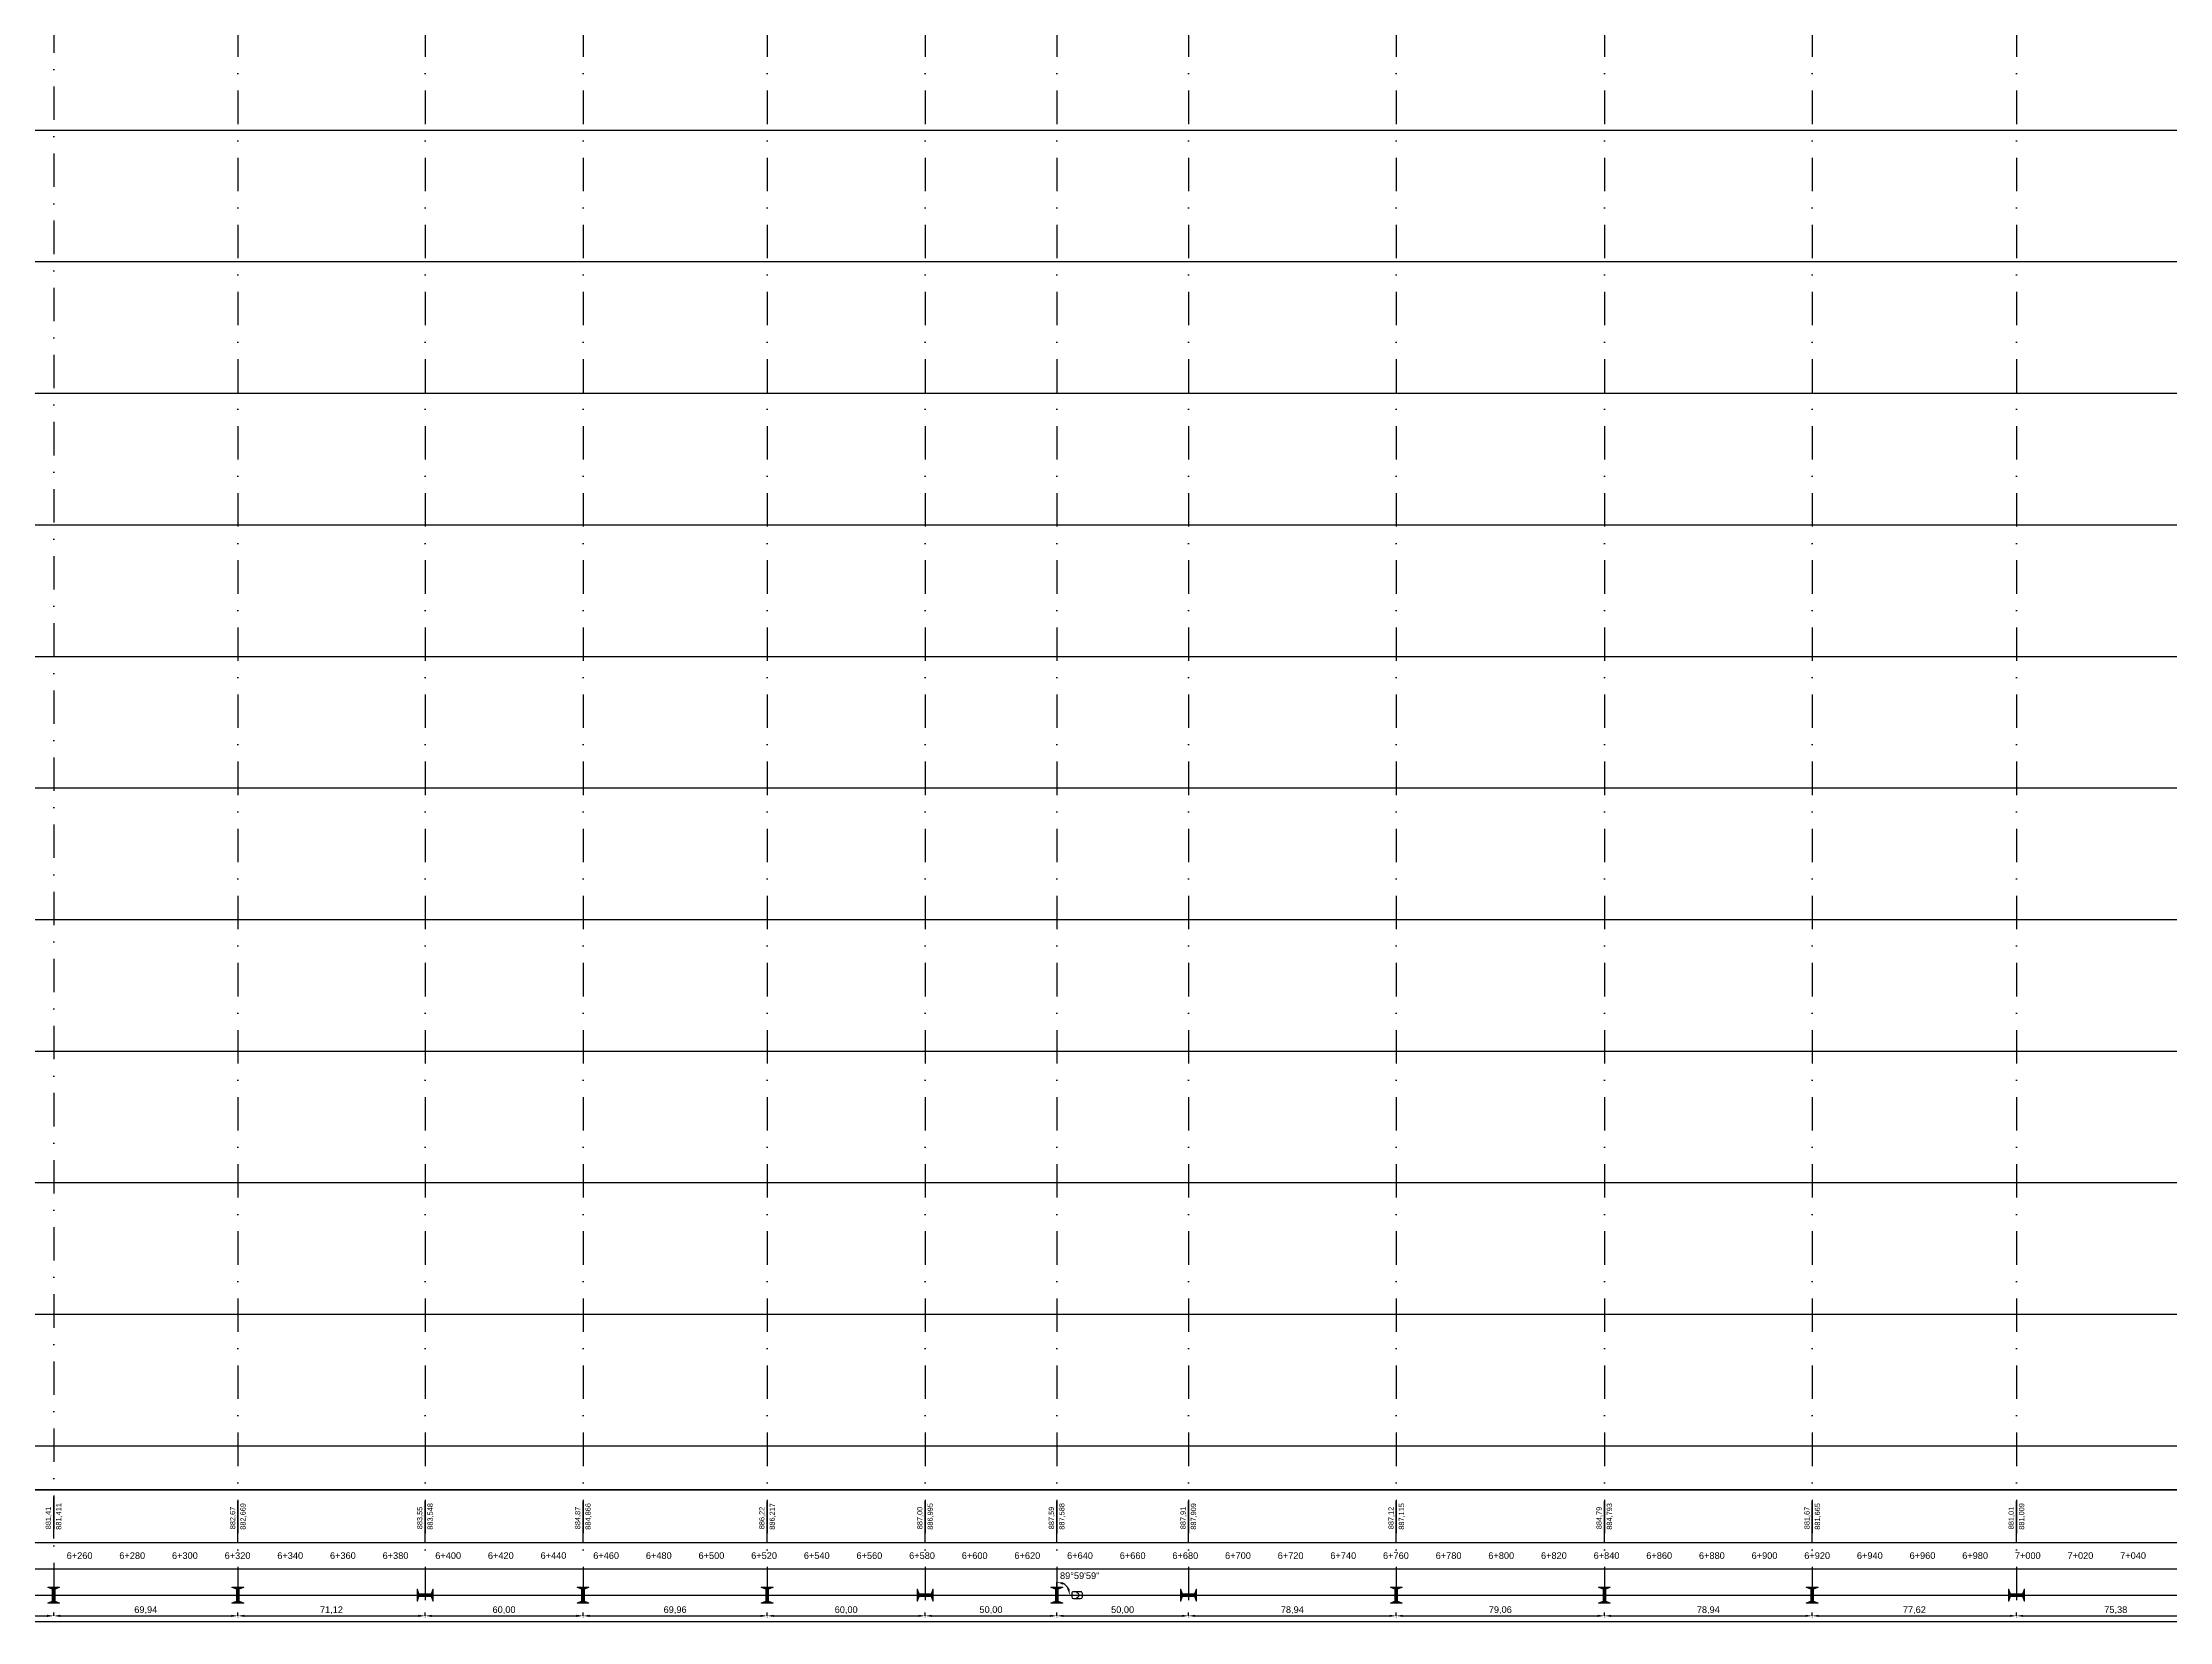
# Model space of a CAD drawing. Header units: metres. Extents: x -121 to 9872, y 3505 to 10721.
# Drawn here: x 6265 to 7073, y 5510 to 6110 of the extents above; entities that cross this region are included whole.
import ezdxf
from ezdxf.enums import TextEntityAlignment as Align

# ---------------------------------------------------------------- set-up
doc = ezdxf.new("R2010")
doc.units = ezdxf.units.M
doc.set_wipeout_variables(frame=1)
doc.header["$PDMODE"] = 2
doc.linetypes.add('DASHDOT', pattern=[25.4, 12.7, -6.35, 0, -6.35])
for name, color, linetype in [('EsquemáticoAlinhamento', 7, 'Continuous'), ('ESTAI', 9, 'Continuous'), ('GRID', 253, 'Continuous'), ('Modelo_CotaTerreno_Perfil', 7, 'Continuous'), ('Modelo_Texto_Geral', 7, 'Continuous'), ('Perfil - Caixa', 251, 'Continuous'), ('Perfil - Texto Estaca', 7, 'Continuous'), ('Poste', 7, 'Continuous'), ('Poste Perfil', 251, 'Continuous'), ('Vertice', 8, 'Continuous')]:
    doc.layers.add(name, color=color, linetype=linetype)
doc.styles.add('R80', font='arial.ttf', dxfattribs={"height": 2})
doc.styles.get("Standard").update_dxf_attribs({"font": 'arial.ttf'})
doc.dimstyles.new('ISO-25', dxfattribs={"dimtxt": 2.5, "dimasz": 2.5, "dimexe": 1.25, "dimexo": 0.625, "dimtad": 1, "dimzin": 1, "dimtxsty": 'Standard', "dimcen": 2.5, "dimaunit": 1, "dimadec": 3, "dimazin": 3, "dimtfac": 1, "dimtmove": 0, "dimatfit": 3, "dimfxlon": 1, "dimarcsym": 0})

# ---------------------------------------------------------------- blocks, each defined once
blk = doc.blocks.new('PosteBloco')
at = {"lineweight": 0}
blk.add_lwpolyline([(-2.3, 0.52), (-2.9, 2.24), (-3.05, 2.24), (-3.05, -2.24), (-2.9, -2.24), (-2.3, -0.52), (2.3, -0.52), (2.9, -2.24), (3.05, -2.24), (3.05, 2.24), (2.9, 2.24), (2.3, 0.52)], close=True, dxfattribs=at)
blk.add_wipeout([(-2.3, 0.52), (-2.9, 2.24), (-3.05, 2.24), (-3.05, -2.24), (-2.9, -2.24), (-2.3, -0.52), (2.3, -0.52), (2.9, -2.24), (3.05, -2.24), (3.05, 2.24), (2.9, 2.24), (2.3, 0.52)]).dxf.layer = 'Poste'
at = {"layer": 'Poste Perfil'}
h = blk.add_hatch(color=256, dxfattribs=at)
h.dxf.hatch_style = 1
h.paths.add_polyline_path([(-2.3, 0.52), (-2.9, 2.24), (-3.05, 2.24), (-3.05, -2.24), (-2.9, -2.24), (-2.3, -0.52), (2.3, -0.52), (2.9, -2.24), (3.05, -2.24), (3.05, 2.24), (2.9, 2.24), (2.3, 0.52)])
at = {"color": 251, "lineweight": 0}
blk.add_circle((0, 0), 0.182, dxfattribs=at)
blk = doc.blocks.new('EsquematicoPlantaGaveta')
at = {"rotation": 269.9999999999131}
blk.add_blockref('PosteBloco', (0, 0), dxfattribs=at)
blk = doc.blocks.new('EsquematicoPlantaTopo')
at = {"layer": 'Poste Perfil'}
blk.add_blockref('PosteBloco', (0, 0), dxfattribs=at)
blk = doc.blocks.new('*D419')
at = {"layer": 'Defpoints', "color": 0, "transparency": 16777216}
for p in [(18.8, 5520.2), (93.89, 5520.2), (98.89, 5520.2), (99.08, 5520.2), (7744.18, 5520.2)]:
    blk.add_point(p, dxfattribs=at)
at = {"layer": 'Vertice', "color": 1, "lineweight": -2, "transparency": 16777216}
blk.add_line((100.33, 5520.2), (99.08, 5520.2), dxfattribs=at)
for start, end in [(27.89534, 55.79069), (359.99889, 360), (304.2082, 332.10354)]:
    blk.add_arc((93.89, 5520.2), 5.19, start, end, dxfattribs=at)
at = {"layer": 'Vertice', "color": 1, "transparency": 16777216}
for points in [[(98.88, 5522.73), (98.07, 5522.53), (99.08, 5520.2)], [(98.07, 5517.88), (98.88, 5517.68), (99.08, 5520.2)]]:
    blk.add_solid(points, dxfattribs=at)
at = {"layer": 'Vertice', "color": 0, "transparency": 16777216, "insert": (98.92, 5525.69), "char_height": 2.5, "attachment_point": 5}
blk.add_mtext('0°0\'4"', dxfattribs=at)
blk = doc.blocks.new('*D420')
at = {"layer": 'Defpoints', "color": 0, "transparency": 16777216}
for p in [(18.8, 5520.21), (317.44, 5520.21), (322.41, 5520.74), (322.7, 5520.39), (7744.18, 5520.21)]:
    blk.add_point(p, dxfattribs=at)
at = {"layer": 'Vertice', "color": 1, "lineweight": -2, "transparency": 16777216}
blk.add_line((323.92, 5520.91), (322.67, 5520.77), dxfattribs=at)
for start, end in [(33.66235, 61.14886), (360, 6.17583), (305.02697, 332.51349)]:
    blk.add_arc((317.44, 5520.21), 5.26, start, end, dxfattribs=at)
at = {"layer": 'Vertice', "color": 1, "transparency": 16777216}
for points in [[(322.21, 5523.26), (321.43, 5522.98), (322.67, 5520.77)], [(321.71, 5517.88), (322.52, 5517.68), (322.7, 5520.21)]]:
    blk.add_solid(points, dxfattribs=at)
at = {"layer": 'Vertice', "color": 0, "transparency": 16777216, "insert": (314.19, 5525.87), "char_height": 2.5, "attachment_point": 5}
blk.add_mtext('6°10\'33"', dxfattribs=at)
blk = doc.blocks.new('*D421')
at = {"layer": 'Defpoints', "color": 0, "transparency": 16777216}
for p in [(18.8, 5520.21), (408.3, 5520.21), (408.33, 5525.2), (410.45, 5523.89), (7744.18, 5520.21)]:
    blk.add_point(p, dxfattribs=at)
at = {"layer": 'Vertice', "color": 1, "lineweight": -2, "transparency": 16777216}
blk.add_arc((408.3, 5520.21), 4.27, 34.0786, 55.55779, dxfattribs=at)
at = {"layer": 'Vertice', "color": 1, "transparency": 16777216}
for points in [[(410.59, 5523.33), (410.84, 5524.12), (408.33, 5524.47)], [(412.23, 5522.72), (411.44, 5522.47), (412.57, 5520.21)]]:
    blk.add_solid(points, dxfattribs=at)
at = {"layer": 'Vertice', "color": 0, "transparency": 16777216, "insert": (418.36, 5525.9), "char_height": 2.5, "attachment_point": 5}
blk.add_mtext('89°38\'11"', dxfattribs=at)
blk = doc.blocks.new('*D422')
at = {"layer": 'Defpoints', "color": 0, "transparency": 16777216}
for p in [(18.8, 5520.21), (1069.43, 5520.21), (1074.72, 5520.21), (1074.72, 5520.21), (7744.18, 5520.21)]:
    blk.add_point(p, dxfattribs=at)
at = {"layer": 'Vertice', "color": 1, "lineweight": -2, "transparency": 16777216}
for start, end in [(27.39362, 54.7536), (360, 0.03363), (305.28003, 332.64002)]:
    blk.add_arc((1069.43, 5520.21), 5.29, start, end, dxfattribs=at)
at = {"layer": 'Vertice', "color": 1, "transparency": 16777216}
for points in [[(1074.53, 5522.74), (1073.72, 5522.54), (1074.72, 5520.21)], [(1073.72, 5517.87), (1074.53, 5517.68), (1074.72, 5520.21)]]:
    blk.add_solid(points, dxfattribs=at)
at = {"layer": 'Vertice', "color": 0, "transparency": 16777216, "insert": (1074.72, 5526.53), "char_height": 2.5, "attachment_point": 5}
blk.add_mtext('0°2\'1"', dxfattribs=at)
blk = doc.blocks.new('*D423')
at = {"layer": 'Defpoints', "color": 0, "transparency": 16777216}
for p in [(18.8, 5520.21), (1730.4, 5520.21), (1735.25, 5518.97), (1735.97, 5519.27), (7744.18, 5520.21)]:
    blk.add_point(p, dxfattribs=at)
at = {"layer": 'Vertice', "color": 1, "lineweight": -2, "transparency": 16777216}
blk.add_line((1735.86, 5518.82), (1737.08, 5518.51), dxfattribs=at)
for start, end in [(25.60978, 51.21956), (345.71889, 360), (294.49933, 320.10911)]:
    blk.add_arc((1730.4, 5520.21), 5.64, start, end, dxfattribs=at)
at = {"layer": 'Vertice', "color": 1, "transparency": 16777216}
for points in [[(1734.36, 5516.78), (1735.1, 5516.4), (1735.87, 5518.81)], [(1735.9, 5522.74), (1735.08, 5522.55), (1736.04, 5520.21)]]:
    blk.add_solid(points, dxfattribs=at)
at = {"layer": 'Vertice', "color": 0, "transparency": 16777216, "insert": (1735.58, 5526.22), "char_height": 2.5, "attachment_point": 5}
blk.add_mtext('14°16\'52"', dxfattribs=at)
blk = doc.blocks.new('*D424')
at = {"layer": 'Defpoints', "color": 0, "transparency": 16777216}
for p in [(18.8, 5520.21), (2179.17, 5520.21), (2184.17, 5520.21), (2184.17, 5520.21), (7744.18, 5520.21)]:
    blk.add_point(p, dxfattribs=at)
at = {"layer": 'Vertice', "color": 1, "lineweight": -2, "transparency": 16777216}
for start, end in [(28.97836, 57.95672), (359.99917, 360), (302.04245, 331.02081)]:
    blk.add_arc((2179.18, 5520.21), 5, start, end, dxfattribs=at)
at = {"layer": 'Vertice', "color": 1, "transparency": 16777216}
for points in [[(2183.95, 5522.73), (2183.14, 5522.52), (2184.17, 5520.21)], [(2183.14, 5517.89), (2183.95, 5517.68), (2184.17, 5520.21)]]:
    blk.add_solid(points, dxfattribs=at)
at = {"layer": 'Vertice', "color": 0, "transparency": 16777216, "insert": (2183.93, 5526.57), "char_height": 2.5, "attachment_point": 5}
blk.add_mtext('0°0\'3"', dxfattribs=at)
blk = doc.blocks.new('*D425')
at = {"layer": 'Defpoints', "color": 0, "transparency": 16777216}
for p in [(18.8, 5520.21), (2756.33, 5520.21), (2761.3, 5520.69), (2761.3, 5520.37), (7744.18, 5520.21)]:
    blk.add_point(p, dxfattribs=at)
at = {"layer": 'Vertice', "color": 1, "lineweight": -2, "transparency": 16777216}
for start, end in [(34.61408, 63.6901), (360, 5.53806), (301.84795, 330.92398)]:
    blk.add_arc((2756.33, 5520.21), 4.98, start, end, dxfattribs=at)
at = {"layer": 'Vertice', "color": 1, "transparency": 16777216}
for points in [[(2760.82, 5523.18), (2760.03, 5522.89), (2761.28, 5520.69)], [(2760.27, 5517.89), (2761.08, 5517.68), (2761.31, 5520.21)]]:
    blk.add_solid(points, dxfattribs=at)
at = {"layer": 'Vertice', "color": 0, "transparency": 16777216, "insert": (2762.28, 5526.53), "char_height": 2.5, "attachment_point": 5}
blk.add_mtext('5°32\'17"', dxfattribs=at)
blk = doc.blocks.new('*D426')
at = {"layer": 'Defpoints', "color": 0, "transparency": 16777216}
for p in [(18.8, 5520.21), (3042.28, 5520.21), (3047.25, 5520.33), (3047.27, 5520.57), (7744.18, 5520.21)]:
    blk.add_point(p, dxfattribs=at)
at = {"layer": 'Vertice', "color": 1, "lineweight": -2, "transparency": 16777216}
for start, end in [(33.26399, 62.38049), (360, 4.1475), (301.76701, 330.88351)]:
    blk.add_arc((3042.28, 5520.21), 4.97, start, end, dxfattribs=at)
at = {"layer": 'Vertice', "color": 1, "transparency": 16777216}
for points in [[(3046.83, 5523.07), (3046.05, 5522.8), (3047.24, 5520.56)], [(3046.22, 5517.89), (3047.03, 5517.68), (3047.25, 5520.21)]]:
    blk.add_solid(points, dxfattribs=at)
at = {"layer": 'Vertice', "color": 0, "transparency": 16777216, "insert": (3047.09, 5525.65), "char_height": 2.5, "attachment_point": 5}
blk.add_mtext('4°8\'51"', dxfattribs=at)
blk = doc.blocks.new('*D427')
at = {"layer": 'Defpoints', "color": 0, "transparency": 16777216}
for p in [(18.8, 5520.21), (4017.51, 5520.21), (4021.98, 5518.5), (7744.18, 5520.21), (4021.79, 5517.61)]:
    blk.add_point(p, dxfattribs=at)
at = {"layer": 'Vertice', "color": 1, "lineweight": -2, "transparency": 16777216}
for start, end in [(30.31373, 60.62746), (328.73333, 360), (268.10588, 298.41961)]:
    blk.add_arc((4017.51, 5520.21), 4.78, start, end, dxfattribs=at)
at = {"layer": 'Vertice', "color": 1, "transparency": 16777216}
for points in [[(4022.04, 5522.73), (4021.24, 5522.51), (4022.29, 5520.21)], [(4019.5, 5516.3), (4020.07, 5515.7), (4021.6, 5517.72)]]:
    blk.add_solid(points, dxfattribs=at)
at = {"layer": 'Vertice', "color": 0, "transparency": 16777216, "insert": (4024.12, 5526.66), "char_height": 2.5, "attachment_point": 5}
blk.add_mtext('31°16\'0"', dxfattribs=at)
blk = doc.blocks.new('*D428')
at = {"layer": 'Defpoints', "color": 0, "transparency": 16777216}
for p in [(18.8, 5520.21), (4503.97, 5520.21), (4508.96, 5520.08), (4508.96, 5520.02), (7744.18, 5520.21)]:
    blk.add_point(p, dxfattribs=at)
at = {"layer": 'Vertice', "color": 1, "lineweight": -2, "transparency": 16777216}
for start, end in [(28.96918, 57.93836), (357.92806, 360), (299.98969, 328.95887)]:
    blk.add_arc((4503.97, 5520.21), 5, start, end, dxfattribs=at)
at = {"layer": 'Vertice', "color": 1, "transparency": 16777216}
for points in [[(4507.85, 5517.75), (4508.65, 5517.51), (4508.96, 5520.02)], [(4508.74, 5522.73), (4507.94, 5522.52), (4508.96, 5520.21)]]:
    blk.add_solid(points, dxfattribs=at)
at = {"layer": 'Vertice', "color": 0, "transparency": 16777216, "insert": (4509.75, 5526.56), "char_height": 2.5, "attachment_point": 5}
blk.add_mtext('2°4\'19"', dxfattribs=at)
blk = doc.blocks.new('*D429')
at = {"layer": 'Defpoints', "color": 0, "transparency": 16777216}
for p in [(18.8, 5520.2), (5017.76, 5520.2), (5022.76, 5520.2), (5022.76, 5520.2), (7744.18, 5520.2)]:
    blk.add_point(p, dxfattribs=at)
at = {"layer": 'Vertice', "color": 1, "lineweight": -2, "transparency": 16777216}
for start, end in [(28.98172, 57.96343), (359.99833, 360), (302.0349, 331.01662)]:
    blk.add_arc((5017.76, 5520.2), 5, start, end, dxfattribs=at)
at = {"layer": 'Vertice', "color": 1, "transparency": 16777216}
for points in [[(5022.54, 5522.73), (5021.73, 5522.52), (5022.76, 5520.2)], [(5021.73, 5517.89), (5022.54, 5517.68), (5022.76, 5520.2)]]:
    blk.add_solid(points, dxfattribs=at)
at = {"layer": 'Vertice', "color": 0, "transparency": 16777216, "insert": (5022.7, 5526.2), "char_height": 2.5, "attachment_point": 5}
blk.add_mtext('0°0\'6"', dxfattribs=at)
blk = doc.blocks.new('*D430')
at = {"layer": 'Defpoints', "color": 0, "transparency": 16777216}
for p in [(18.8, 5520.21), (5531.56, 5520.21), (5536.33, 5518.74), (5536.34, 5519.24), (7744.18, 5520.21)]:
    blk.add_point(p, dxfattribs=at)
at = {"layer": 'Vertice', "color": 1, "lineweight": -2, "transparency": 16777216}
for start, end in [(29.66491, 59.32983), (342.91972, 360), (283.58989, 313.25481)]:
    blk.add_arc((5531.56, 5520.21), 4.88, start, end, dxfattribs=at)
at = {"layer": 'Vertice', "color": 1, "transparency": 16777216}
for points in [[(5534.55, 5516.87), (5535.26, 5516.43), (5536.22, 5518.77)], [(5536.2, 5522.73), (5535.4, 5522.52), (5536.44, 5520.21)]]:
    blk.add_solid(points, dxfattribs=at)
at = {"layer": 'Vertice', "color": 0, "transparency": 16777216, "insert": (5538.41, 5526.17), "char_height": 2.5, "attachment_point": 5}
blk.add_mtext('17°4\'49"', dxfattribs=at)
blk = doc.blocks.new('*D431')
at = {"layer": 'Defpoints', "color": 0, "transparency": 16777216}
for p in [(18.8, 5520.21), (6118.98, 5520.21), (6123.58, 5522.15), (6123.87, 5520.86), (7744.18, 5520.21)]:
    blk.add_point(p, dxfattribs=at)
at = {"layer": 'Vertice', "color": 1, "lineweight": -2, "transparency": 16777216}
for start, end in [(52.26643, 81.58092), (360, 22.95194), (301.37102, 330.68551)]:
    blk.add_arc((6118.98, 5520.21), 4.94, start, end, dxfattribs=at)
at = {"layer": 'Vertice', "color": 1, "transparency": 16777216}
for points in [[(6122.33, 5524.37), (6121.67, 5523.86), (6123.53, 5522.13)], [(6122.88, 5517.89), (6123.69, 5517.68), (6123.92, 5520.21)]]:
    blk.add_solid(points, dxfattribs=at)
at = {"layer": 'Vertice', "color": 0, "transparency": 16777216, "insert": (6126.09, 5526.83), "char_height": 2.5, "attachment_point": 5}
blk.add_mtext('22°57\'7"', dxfattribs=at)
blk = doc.blocks.new('*D432')
at = {"layer": 'Defpoints', "color": 0, "transparency": 16777216}
for p in [(18.8, 5520.21), (6649.93, 5525.21), (6649.93, 5520.21), (6652.44, 5524.55), (7744.18, 5520.21)]:
    blk.add_point(p, dxfattribs=at)
at = {"layer": 'Vertice', "color": 1, "lineweight": -2, "transparency": 16777216}
blk.add_line((6649.93, 5526.47), (6649.93, 5525.22), dxfattribs=at)
blk.add_arc((6649.93, 5520.21), 5.02, 28.8541, 61.14562, dxfattribs=at)
at = {"layer": 'Vertice', "color": 1, "transparency": 16777216}
for points in [[(6652.25, 5524.2), (6652.45, 5525), (6649.93, 5525.22)], [(6654.73, 5522.73), (6653.92, 5522.52), (6654.95, 5520.21)]]:
    blk.add_solid(points, dxfattribs=at)
at = {"layer": 'Vertice', "color": 0, "transparency": 16777216, "insert": (6658.64, 5527.59), "char_height": 2.5, "attachment_point": 5}
blk.add_mtext('89°59\'59"', dxfattribs=at)
blk = doc.blocks.new('*D433')
at = {"layer": 'Defpoints', "color": 0, "transparency": 16777216}
for p in [(18.8, 5520.21), (7509.49, 5520.21), (7744.18, 5520.21), (7511.64, 5515.69), (7512.76, 5517.15)]:
    blk.add_point(p, dxfattribs=at)
at = {"layer": 'Vertice', "color": 1, "lineweight": -2, "transparency": 16777216}
for start, end in [(32.40299, 64.80598), (295.54528, 360), (230.7393, 263.14229)]:
    blk.add_arc((7509.49, 5520.21), 4.48, start, end, dxfattribs=at)
at = {"layer": 'Vertice', "color": 1, "transparency": 16777216}
for points in [[(7513.67, 5522.72), (7512.87, 5522.49), (7513.97, 5520.21)], [(7508.88, 5516.17), (7509.02, 5515.35), (7511.42, 5516.16)]]:
    blk.add_solid(points, dxfattribs=at)
at = {"layer": 'Vertice', "color": 0, "transparency": 16777216, "insert": (7514.58, 5525.71), "char_height": 2.5, "attachment_point": 5}
blk.add_mtext('64°27\'17"', dxfattribs=at)
blk = doc.blocks.new('ESTAI_PLANT_PERFIL')
blk.add_line((0, 0), (0, -8.4))
at = {"layer": 'ESTAI', "color": 7}
for p, q in [((-1.27, -9.08), (-1.27, -6.32)), ((-0.64, -5.69), (0.64, -5.69)), ((1.27, -6.32), (1.28, -9.07)), ((0.64, -9.71), (-0.63, -9.71))]:
    blk.add_line(p, q, dxfattribs=at)
at = {"layer": 'ESTAI', "color": 7, "extrusion": (0, 0, -1)}
for centre, major_axis, start_param, end_param in [((-0.64, -6.32), (0.449, -0.447), 2.356194, 3.926991), ((0, -7.45), (0.672, -0.67), -0.785398, 2.356194), ((0.64, -6.32), (0.449, -0.447), 3.926991, 5.497787), ((-0.63, -9.08), (0.447, 0.449), 2.356194, 3.926991), ((0.64, -9.07), (0.447, 0.449), 0.785398, 2.356194)]:
    blk.add_ellipse(centre, major_axis=major_axis, ratio=1, start_param=start_param, end_param=end_param, dxfattribs=at)
blk = doc.blocks.new('*D509')
at = {"color": 0, "lineweight": -2, "transparency": 16777216}
for p, q in [((6198.91, 5512.34), (6198.91, 5513.59)), ((6201.41, 5512.34), (6266.41, 5512.34)), ((6268.91, 5512.34), (6268.91, 5513.59))]:
    blk.add_line(p, q, dxfattribs=at)
at = {"color": 0, "transparency": 16777216}
for points in [[(6201.41, 5512.76), (6201.41, 5511.92), (6198.91, 5512.34)], [(6266.41, 5512.76), (6266.41, 5511.92), (6268.91, 5512.34)]]:
    blk.add_solid(points, dxfattribs=at)
at = {"layer": 'Defpoints', "color": 0, "transparency": 16777216}
for p in [(6198.91, 5512.34), (6268.91, 5512.34), (6268.91, 5512.34)]:
    blk.add_point(p, dxfattribs=at)
at = {"color": 0, "transparency": 16777216, "insert": (6233.91, 5514.47), "char_height": 2.5, "attachment_point": 5}
blk.add_mtext('70,00', dxfattribs=at)
blk = doc.blocks.new('*D510')
at = {"color": 0, "lineweight": -2, "transparency": 16777216}
for p, q in [((6268.91, 5512.34), (6268.91, 5513.59)), ((6271.41, 5512.34), (6336.34, 5512.34)), ((6338.84, 5512.34), (6338.84, 5513.59))]:
    blk.add_line(p, q, dxfattribs=at)
at = {"color": 0, "transparency": 16777216}
for points in [[(6271.41, 5512.76), (6271.41, 5511.92), (6268.91, 5512.34)], [(6336.34, 5512.76), (6336.34, 5511.92), (6338.84, 5512.34)]]:
    blk.add_solid(points, dxfattribs=at)
at = {"layer": 'Defpoints', "color": 0, "transparency": 16777216}
for p in [(6268.91, 5512.34), (6338.84, 5512.34), (6338.84, 5512.34)]:
    blk.add_point(p, dxfattribs=at)
at = {"color": 0, "transparency": 16777216, "insert": (6303.88, 5514.47), "char_height": 2.5, "attachment_point": 5}
blk.add_mtext('69,94', dxfattribs=at)
blk = doc.blocks.new('*D511')
at = {"color": 0, "lineweight": -2, "transparency": 16777216}
for p, q in [((6338.84, 5512.34), (6338.84, 5513.59)), ((6341.34, 5512.34), (6407.47, 5512.34)), ((6409.97, 5512.34), (6409.97, 5513.59))]:
    blk.add_line(p, q, dxfattribs=at)
at = {"color": 0, "transparency": 16777216}
for points in [[(6341.34, 5512.76), (6341.34, 5511.92), (6338.84, 5512.34)], [(6407.47, 5512.76), (6407.47, 5511.92), (6409.97, 5512.34)]]:
    blk.add_solid(points, dxfattribs=at)
at = {"layer": 'Defpoints', "color": 0, "transparency": 16777216}
for p in [(6338.84, 5512.34), (6409.97, 5512.34), (6409.97, 5512.34)]:
    blk.add_point(p, dxfattribs=at)
at = {"color": 0, "transparency": 16777216, "insert": (6374.41, 5514.47), "char_height": 2.5, "attachment_point": 5}
blk.add_mtext('71,12', dxfattribs=at)
blk = doc.blocks.new('*D512')
at = {"color": 0, "lineweight": -2, "transparency": 16777216}
for p, q in [((6409.97, 5512.34), (6409.97, 5513.59)), ((6412.47, 5512.34), (6467.47, 5512.34)), ((6469.97, 5512.34), (6469.97, 5513.59))]:
    blk.add_line(p, q, dxfattribs=at)
at = {"color": 0, "transparency": 16777216}
for points in [[(6412.47, 5512.76), (6412.47, 5511.92), (6409.97, 5512.34)], [(6467.47, 5512.76), (6467.47, 5511.92), (6469.97, 5512.34)]]:
    blk.add_solid(points, dxfattribs=at)
at = {"layer": 'Defpoints', "color": 0, "transparency": 16777216}
for p in [(6409.97, 5512.34), (6469.97, 5512.34), (6469.97, 5512.34)]:
    blk.add_point(p, dxfattribs=at)
at = {"color": 0, "transparency": 16777216, "insert": (6439.97, 5514.47), "char_height": 2.5, "attachment_point": 5}
blk.add_mtext('60,00', dxfattribs=at)
blk = doc.blocks.new('*D513')
at = {"color": 0, "lineweight": -2, "transparency": 16777216}
for p, q in [((6469.97, 5512.34), (6469.97, 5513.59)), ((6472.47, 5512.34), (6537.43, 5512.34)), ((6539.93, 5512.34), (6539.93, 5513.59))]:
    blk.add_line(p, q, dxfattribs=at)
at = {"color": 0, "transparency": 16777216}
for points in [[(6472.47, 5512.76), (6472.47, 5511.92), (6469.97, 5512.34)], [(6537.43, 5512.76), (6537.43, 5511.92), (6539.93, 5512.34)]]:
    blk.add_solid(points, dxfattribs=at)
at = {"layer": 'Defpoints', "color": 0, "transparency": 16777216}
for p in [(6469.97, 5512.34), (6539.93, 5512.34), (6539.93, 5512.34)]:
    blk.add_point(p, dxfattribs=at)
at = {"color": 0, "transparency": 16777216, "insert": (6504.95, 5514.47), "char_height": 2.5, "attachment_point": 5}
blk.add_mtext('69,96', dxfattribs=at)
blk = doc.blocks.new('*D514')
at = {"color": 0, "lineweight": -2, "transparency": 16777216}
for p, q in [((6539.93, 5512.34), (6539.93, 5513.59)), ((6542.43, 5512.34), (6597.43, 5512.34)), ((6599.93, 5512.34), (6599.93, 5513.59))]:
    blk.add_line(p, q, dxfattribs=at)
at = {"color": 0, "transparency": 16777216}
for points in [[(6542.43, 5512.76), (6542.43, 5511.92), (6539.93, 5512.34)], [(6597.43, 5512.76), (6597.43, 5511.92), (6599.93, 5512.34)]]:
    blk.add_solid(points, dxfattribs=at)
at = {"layer": 'Defpoints', "color": 0, "transparency": 16777216}
for p in [(6539.93, 5512.34), (6599.93, 5512.34), (6599.93, 5512.34)]:
    blk.add_point(p, dxfattribs=at)
at = {"color": 0, "transparency": 16777216, "insert": (6569.93, 5514.47), "char_height": 2.5, "attachment_point": 5}
blk.add_mtext('60,00', dxfattribs=at)
blk = doc.blocks.new('*D515')
at = {"color": 0, "lineweight": -2, "transparency": 16777216}
for p, q in [((6599.93, 5512.34), (6599.93, 5513.59)), ((6602.43, 5512.34), (6647.43, 5512.34)), ((6649.93, 5512.34), (6649.93, 5513.59))]:
    blk.add_line(p, q, dxfattribs=at)
at = {"color": 0, "transparency": 16777216}
for points in [[(6602.43, 5512.76), (6602.43, 5511.92), (6599.93, 5512.34)], [(6647.43, 5512.76), (6647.43, 5511.92), (6649.93, 5512.34)]]:
    blk.add_solid(points, dxfattribs=at)
at = {"layer": 'Defpoints', "color": 0, "transparency": 16777216}
for p in [(6599.93, 5512.34), (6649.93, 5512.34), (6649.93, 5512.34)]:
    blk.add_point(p, dxfattribs=at)
at = {"color": 0, "transparency": 16777216, "insert": (6624.93, 5514.47), "char_height": 2.5, "attachment_point": 5}
blk.add_mtext('50,00', dxfattribs=at)
blk = doc.blocks.new('*D516')
at = {"color": 0, "lineweight": -2, "transparency": 16777216}
for p, q in [((6649.93, 5512.34), (6649.93, 5513.59)), ((6652.43, 5512.34), (6697.43, 5512.34)), ((6699.93, 5512.34), (6699.93, 5513.59))]:
    blk.add_line(p, q, dxfattribs=at)
at = {"color": 0, "transparency": 16777216}
for points in [[(6652.43, 5512.76), (6652.43, 5511.92), (6649.93, 5512.34)], [(6697.43, 5512.76), (6697.43, 5511.92), (6699.93, 5512.34)]]:
    blk.add_solid(points, dxfattribs=at)
at = {"layer": 'Defpoints', "color": 0, "transparency": 16777216}
for p in [(6649.93, 5512.34), (6699.93, 5512.34), (6699.93, 5512.34)]:
    blk.add_point(p, dxfattribs=at)
at = {"color": 0, "transparency": 16777216, "insert": (6674.93, 5514.47), "char_height": 2.5, "attachment_point": 5}
blk.add_mtext('50,00', dxfattribs=at)
blk = doc.blocks.new('*D517')
at = {"color": 0, "lineweight": -2, "transparency": 16777216}
for p, q in [((6699.93, 5512.34), (6699.93, 5513.59)), ((6702.43, 5512.34), (6776.36, 5512.34)), ((6778.86, 5512.34), (6778.86, 5513.59))]:
    blk.add_line(p, q, dxfattribs=at)
at = {"color": 0, "transparency": 16777216}
for points in [[(6702.43, 5512.76), (6702.43, 5511.92), (6699.93, 5512.34)], [(6776.36, 5512.76), (6776.36, 5511.92), (6778.86, 5512.34)]]:
    blk.add_solid(points, dxfattribs=at)
at = {"layer": 'Defpoints', "color": 0, "transparency": 16777216}
for p in [(6699.93, 5512.34), (6778.86, 5512.34), (6778.86, 5512.34)]:
    blk.add_point(p, dxfattribs=at)
at = {"color": 0, "transparency": 16777216, "insert": (6739.4, 5514.47), "char_height": 2.5, "attachment_point": 5}
blk.add_mtext('78,94', dxfattribs=at)
blk = doc.blocks.new('*D518')
at = {"color": 0, "lineweight": -2, "transparency": 16777216}
for p, q in [((6778.86, 5512.34), (6778.86, 5513.59)), ((6781.36, 5512.34), (6855.43, 5512.34)), ((6857.93, 5512.34), (6857.93, 5513.59))]:
    blk.add_line(p, q, dxfattribs=at)
at = {"color": 0, "transparency": 16777216}
for points in [[(6781.36, 5512.76), (6781.36, 5511.92), (6778.86, 5512.34)], [(6855.43, 5512.76), (6855.43, 5511.92), (6857.93, 5512.34)]]:
    blk.add_solid(points, dxfattribs=at)
at = {"layer": 'Defpoints', "color": 0, "transparency": 16777216}
for p in [(6778.86, 5512.34), (6857.93, 5512.34), (6857.93, 5512.34)]:
    blk.add_point(p, dxfattribs=at)
at = {"color": 0, "transparency": 16777216, "insert": (6818.4, 5514.47), "char_height": 2.5, "attachment_point": 5}
blk.add_mtext('79,06', dxfattribs=at)
blk = doc.blocks.new('*D519')
at = {"color": 0, "lineweight": -2, "transparency": 16777216}
for p, q in [((6857.93, 5512.34), (6857.93, 5513.59)), ((6860.43, 5512.34), (6934.36, 5512.34)), ((6936.86, 5512.34), (6936.86, 5513.59))]:
    blk.add_line(p, q, dxfattribs=at)
at = {"color": 0, "transparency": 16777216}
for points in [[(6860.43, 5512.76), (6860.43, 5511.92), (6857.93, 5512.34)], [(6934.36, 5512.76), (6934.36, 5511.92), (6936.86, 5512.34)]]:
    blk.add_solid(points, dxfattribs=at)
at = {"layer": 'Defpoints', "color": 0, "transparency": 16777216}
for p in [(6857.93, 5512.34), (6936.86, 5512.34), (6936.86, 5512.34)]:
    blk.add_point(p, dxfattribs=at)
at = {"color": 0, "transparency": 16777216, "insert": (6897.4, 5514.47), "char_height": 2.5, "attachment_point": 5}
blk.add_mtext('78,94', dxfattribs=at)
blk = doc.blocks.new('*D520')
at = {"color": 0, "lineweight": -2, "transparency": 16777216}
for p, q in [((6936.86, 5512.34), (6936.86, 5513.59)), ((6939.36, 5512.34), (7011.99, 5512.34)), ((7014.49, 5512.34), (7014.49, 5513.59))]:
    blk.add_line(p, q, dxfattribs=at)
at = {"color": 0, "transparency": 16777216}
for points in [[(6939.36, 5512.76), (6939.36, 5511.92), (6936.86, 5512.34)], [(7011.99, 5512.76), (7011.99, 5511.92), (7014.49, 5512.34)]]:
    blk.add_solid(points, dxfattribs=at)
at = {"layer": 'Defpoints', "color": 0, "transparency": 16777216}
for p in [(6936.86, 5512.34), (7014.49, 5512.34), (7014.49, 5512.34)]:
    blk.add_point(p, dxfattribs=at)
at = {"color": 0, "transparency": 16777216, "insert": (6975.67, 5514.47), "char_height": 2.5, "attachment_point": 5}
blk.add_mtext('77,62', dxfattribs=at)
blk = doc.blocks.new('*D521')
at = {"color": 0, "lineweight": -2, "transparency": 16777216}
for p, q in [((7014.49, 5512.34), (7014.49, 5513.59)), ((7016.99, 5512.34), (7087.36, 5512.34)), ((7089.86, 5510.83), (7089.86, 5513.59))]:
    blk.add_line(p, q, dxfattribs=at)
at = {"color": 0, "transparency": 16777216}
for points in [[(7016.99, 5512.76), (7016.99, 5511.92), (7014.49, 5512.34)], [(7087.36, 5512.76), (7087.36, 5511.92), (7089.86, 5512.34)]]:
    blk.add_solid(points, dxfattribs=at)
at = {"layer": 'Defpoints', "color": 0, "transparency": 16777216}
for p in [(7014.49, 5512.34), (7089.86, 5512.34), (7089.86, 5510.21)]:
    blk.add_point(p, dxfattribs=at)
at = {"color": 0, "transparency": 16777216, "insert": (7052.17, 5514.47), "char_height": 2.5, "attachment_point": 5}
blk.add_mtext('75,38', dxfattribs=at)

msp = doc.modelspace()

# ---------------------------------------------------------------- linework, layer by layer
at = {"layer": 'GRID', "linetype": 'DASHDOT'}
for p, q in [((6268.908, 7878.548), (6268.908, 5511.78)), ((6409.968, 7876.973), (6409.968, 5510.205)), ((6469.968, 7876.973), (6469.968, 5510.205)), ((6539.928, 7876.973), (6539.928, 5510.205)), ((6599.928, 7876.973), (6599.928, 5510.205)), ((6649.928, 7876.973), (6649.928, 5510.205)), ((6699.928, 7876.973), (6699.928, 5510.205))]:
    msp.add_line(p, q, dxfattribs=at)
at = {"layer": 'GRID'}
for points in [[(-30.298, 5560.205), (-30.298, 7876.973), (7827.812, 7876.973), (7827.812, 5560.205), (-30.298, 5560.205)], [(-30.298, 6076.973), (7827.812, 6076.973)], [(-30.298, 6026.973), (7827.812, 6026.973)], [(-30.298, 5976.973), (7827.812, 5976.973)], [(-30.298, 5926.973), (7827.812, 5926.973)], [(-30.298, 5876.973), (7827.812, 5876.973)], [(-30.298, 5826.973), (7827.812, 5826.973)], [(-30.298, 5776.973), (7827.812, 5776.973)], [(-30.298, 5726.973), (7827.812, 5726.973)], [(-30.298, 5676.973), (7827.812, 5676.973)], [(-30.298, 5626.973), (7827.812, 5626.973)], [(-30.298, 5576.973), (7827.812, 5576.973)]]:
    msp.add_lwpolyline(points, dxfattribs=at)
at = {"layer": 'Modelo_CotaTerreno_Perfil'}
for points in [[(6268.908, 5541.78), (6268.908, 5557.539)], [(6338.844, 5540.205), (6338.844, 5555.964)], [(6409.968, 5540.205), (6409.968, 5555.964)], [(6469.968, 5540.205), (6469.968, 5555.964)], [(6539.928, 5540.205), (6539.928, 5555.964)], [(6599.928, 5540.205), (6599.928, 5555.964)], [(6649.928, 5540.205), (6649.928, 5555.964)], [(6699.928, 5540.205), (6699.928, 5555.964)], [(6778.864, 5540.205), (6778.864, 5555.964)], [(6857.928, 5540.205), (6857.928, 5555.964)], [(6936.864, 5540.205), (6936.864, 5555.964)], [(7014.485, 5540.205), (7014.485, 5555.964)]]:
    msp.add_lwpolyline(points, dxfattribs=at)
at = {"layer": 'Perfil - Caixa'}
for points in [[(-30.298, 5576.973), (7827.812, 5576.973)], [(18.802, 5560.205), (7827.812, 5560.205)], [(-30.298, 5540.205), (7827.812, 5540.205)], [(-30.298, 5530.205), (7827.812, 5530.205)], [(-30.298, 5510.205), (7827.812, 5510.205)]]:
    msp.add_lwpolyline(points, dxfattribs=at)

# ---------------------------------------------------------------- block references
at = {"layer": 'EsquemáticoAlinhamento'}
for name, p in [('EsquematicoPlantaGaveta', (6338.844, 5520.205)), ('EsquematicoPlantaGaveta', (6778.864, 5520.205)), ('EsquematicoPlantaGaveta', (6857.928, 5520.205)), ('EsquematicoPlantaGaveta', (6936.864, 5520.205)), ('EsquematicoPlantaTopo', (7014.485, 5520.205))]:
    msp.add_blockref(name, p, dxfattribs=at)

# ---------------------------------------------------------------- texts
at = {"layer": 'Modelo_CotaTerreno_Perfil'}
for s, p in [('881,41', (6266.865, 5545.258)), ('881,411', (6270.822, 5545.08)), ('882,67', (6336.865, 5545.258)), ('882,669', (6340.822, 5545.08)), ('883,55', (6407.925, 5545.258)), ('883,548', (6411.882, 5545.08)), ('884,87', (6467.925, 5545.258)), ('884,866', (6471.882, 5545.08)), ('886,22', (6537.885, 5545.258)), ('886,217', (6541.842, 5545.08)), ('887,00', (6597.885, 5545.258)), ('886,995', (6601.842, 5545.08)), ('887,59', (6647.882, 5545.258)), ('887,588', (6651.839, 5545.08)), ('887,91', (6697.885, 5545.258)), ('887,909', (6701.842, 5545.08)), ('887,12', (6776.885, 5545.258)), ('887,115', (6780.842, 5545.08)), ('884,79', (6855.885, 5545.258)), ('884,793', (6859.842, 5545.08)), ('881,67', (6934.885, 5545.258)), ('881,665', (6938.842, 5545.08)), ('881,01', (7012.442, 5545.258)), ('881,009', (7016.399, 5545.08))]:
    msp.add_text(s, height=2, rotation=90.00021, dxfattribs=at).set_placement(p, align=Align.MIDDLE_LEFT)
at = {"layer": 'Perfil - Texto Estaca', "linetype": 'ByBlock', "char_height": 2.5, "attachment_point": 8, "style": 'R80'}
for s, insert in [('{\\fArial|b0|i0|c0|p34;\\C7;6+260}', (6278.748, 5533.955)), ('{\\fArial|b0|i0|c0|p34;\\C7;6+280}', (6298.748, 5533.955)), ('{\\fArial|b0|i0|c0|p34;\\C7;6+300}', (6318.748, 5533.955)), ('{\\fArial|b0|i0|c0|p34;\\C7;6+320}', (6338.748, 5533.955)), ('{\\fArial|b0|i0|c0|p34;\\C7;6+340}', (6358.748, 5533.955)), ('{\\fArial|b0|i0|c0|p34;\\C7;6+360}', (6378.748, 5533.955)), ('{\\fArial|b0|i0|c0|p34;\\C7;6+380}', (6398.748, 5533.955)), ('{\\fArial|b0|i0|c0|p34;\\C7;6+400}', (6418.748, 5533.955)), ('{\\fArial|b0|i0|c0|p34;\\C7;6+420}', (6438.748, 5533.955)), ('{\\fArial|b0|i0|c0|p34;\\C7;6+440}', (6458.748, 5533.955)), ('{\\fArial|b0|i0|c0|p34;\\C7;6+460}', (6478.748, 5533.955)), ('{\\fArial|b0|i0|c0|p34;\\C7;6+480}', (6498.748, 5533.955)), ('{\\fArial|b0|i0|c0|p34;\\C7;6+500}', (6518.748, 5533.955)), ('{\\fArial|b0|i0|c0|p34;\\C7;6+520}', (6538.748, 5533.955)), ('{\\fArial|b0|i0|c0|p34;\\C7;6+540}', (6558.748, 5533.955)), ('{\\fArial|b0|i0|c0|p34;\\C7;6+560}', (6578.748, 5533.955)), ('{\\fArial|b0|i0|c0|p34;\\C7;6+580}', (6598.748, 5533.955)), ('{\\fArial|b0|i0|c0|p34;\\C7;6+600}', (6618.748, 5533.955)), ('{\\fArial|b0|i0|c0|p34;\\C7;6+620}', (6638.748, 5533.955)), ('{\\fArial|b0|i0|c0|p34;\\C7;6+640}', (6658.748, 5533.955)), ('{\\fArial|b0|i0|c0|p34;\\C7;6+660}', (6678.748, 5533.955)), ('{\\fArial|b0|i0|c0|p34;\\C7;6+680}', (6698.748, 5533.955)), ('{\\fArial|b0|i0|c0|p34;\\C7;6+700}', (6718.748, 5533.955)), ('{\\fArial|b0|i0|c0|p34;\\C7;6+720}', (6738.748, 5533.955)), ('{\\fArial|b0|i0|c0|p34;\\C7;6+740}', (6758.748, 5533.955)), ('{\\fArial|b0|i0|c0|p34;\\C7;6+760}', (6778.748, 5533.955)), ('{\\fArial|b0|i0|c0|p34;\\C7;6+780}', (6798.748, 5533.955)), ('{\\fArial|b0|i0|c0|p34;\\C7;6+800}', (6818.748, 5533.955)), ('{\\fArial|b0|i0|c0|p34;\\C7;6+820}', (6838.748, 5533.955)), ('{\\fArial|b0|i0|c0|p34;\\C7;6+840}', (6858.748, 5533.955)), ('{\\fArial|b0|i0|c0|p34;\\C7;6+860}', (6878.748, 5533.955)), ('{\\fArial|b0|i0|c0|p34;\\C7;6+880}', (6898.748, 5533.955)), ('{\\fArial|b0|i0|c0|p34;\\C7;6+900}', (6918.748, 5533.955)), ('{\\fArial|b0|i0|c0|p34;\\C7;6+920}', (6938.748, 5533.955)), ('{\\fArial|b0|i0|c0|p34;\\C7;6+940}', (6958.748, 5533.955)), ('{\\fArial|b0|i0|c0|p34;\\C7;6+960}', (6978.748, 5533.955)), ('{\\fArial|b0|i0|c0|p34;\\C7;6+980}', (6998.748, 5533.955)), ('{\\fArial|b0|i0|c0|p34;\\C7;7+000}', (7018.748, 5533.955)), ('{\\fArial|b0|i0|c0|p34;\\C7;7+020}', (7038.748, 5533.955)), ('{\\fArial|b0|i0|c0|p34;\\C7;7+040}', (7058.748, 5533.955))]:
    msp.add_mtext(s, dxfattribs=dict(at, insert=insert))

# ---------------------------------------------------------------- next in the draw order: linework, layer by layer
at = {"layer": 'GRID', "linetype": 'DASHDOT'}
for p, q in [((6338.844, 7876.973), (6338.844, 5510.205)), ((6778.864, 7876.973), (6778.864, 5510.205)), ((6857.928, 7876.973), (6857.928, 5510.205)), ((6936.864, 7876.973), (6936.864, 5510.205)), ((7014.485, 7876.973), (7014.485, 5510.205))]:
    msp.add_line(p, q, dxfattribs=at)

# ---------------------------------------------------------------- next in the draw order: block references
at = {"layer": 'EsquemáticoAlinhamento'}
for name, p in [('EsquematicoPlantaTopo', (6409.968, 5520.205)), ('EsquematicoPlantaTopo', (6599.928, 5520.205)), ('EsquematicoPlantaGaveta', (6649.928, 5520.205)), ('EsquematicoPlantaTopo', (6699.928, 5520.205))]:
    msp.add_blockref(name, p, dxfattribs=at)

# ---------------------------------------------------------------- next in the draw order: dimensions: what is measured, and where the dimension line sits
for base, p1, p2, picture, middle in [((6857.928, 5512.339), (6778.864, 5512.339), (6857.928, 5512.339), '*D518', (6818.396, 5514.466)), ((6936.864, 5512.339), (6857.928, 5512.339), (6936.864, 5512.339), '*D519', (6897.396, 5514.466)), ((7014.485, 5512.339), (6936.864, 5512.339), (7014.485, 5512.339), '*D520', (6975.675, 5514.466)), ((7089.862, 5512.339), (7014.485, 5512.339), (7089.862, 5510.205), '*D521', (7052.174, 5514.466))]:
    dim = msp.add_linear_dim(base=base, p1=p1, p2=p2, dimstyle='ISO-25', override={"dimtmove": 1})
    dim.commit()
    dim.dimension.update_dxf_attribs({"geometry": picture, "text_midpoint": middle})

# ---------------------------------------------------------------- next in the draw order: linework, layer by layer
at = {"layer": 'Perfil - Caixa'}
msp.add_lwpolyline([(18.802, 5520.205), (7744.176, 5520.205)], dxfattribs=at)
at = {"layer": 'Vertice'}
msp.add_lwpolyline([(6649.928, 5520.205), (6649.928, 5525.205)], dxfattribs=at)

# ---------------------------------------------------------------- next in the draw order: block references
at = {"layer": 'Modelo_Texto_Geral', "xscale": -1, "rotation": 90}
msp.add_blockref('ESTAI_PLANT_PERFIL', (6649.928, 5520.205), dxfattribs=at)

# ---------------------------------------------------------------- next in the draw order: dimensions: what is measured, and where the dimension line sits
for base, p1, p2, picture, middle in [((6409.968, 5512.339), (6338.844, 5512.339), (6409.968, 5512.339), '*D511', (6374.406, 5514.466)), ((6649.928, 5512.339), (6599.928, 5512.339), (6649.928, 5512.339), '*D515', (6624.928, 5514.466)), ((6699.928, 5512.339), (6649.928, 5512.339), (6699.928, 5512.339), '*D516', (6674.928, 5514.466)), ((6778.864, 5512.339), (6699.928, 5512.339), (6778.864, 5512.339), '*D517', (6739.396, 5514.466))]:
    dim = msp.add_linear_dim(base=base, p1=p1, p2=p2, dimstyle='ISO-25', override={"dimtmove": 1})
    dim.commit()
    dim.dimension.update_dxf_attribs({"geometry": picture, "text_midpoint": middle})
at = {"layer": 'Vertice', "color": 7}
for base, line1, line2, picture, middle in [((6652.437, 5524.55), ((6649.928, 5520.205), (6649.928, 5525.205)), ((18.802, 5520.205), (7744.176, 5520.205)), '*D432', (6658.644, 5527.592)), ((6123.8744, 5520.8628), ((18.8023, 5520.2051), (7744.1763, 5520.2051)), ((6118.9783, 5520.2051), (6123.5825, 5522.1549)), '*D431', (6126.0928, 5526.8342)), ((4021.9793, 5518.5039), ((18.8023, 5520.2051), (7744.1763, 5520.2051)), ((4017.5114, 5520.2051), (4021.7852, 5517.61)), '*D427', (4024.1228, 5526.6599)), ((2184.1716, 5520.205), ((18.8023, 5520.2051), (7744.1763, 5520.2051)), ((2179.1716, 5520.2051), (2184.1716, 5520.205)), '*D424', (2183.9321, 5526.5691)), ((4508.9635, 5520.0846), ((18.8023, 5520.2051), (7744.1763, 5520.2051)), ((4503.9673, 5520.2051), (4508.9641, 5520.0243)), '*D428', (4509.7514, 5526.5628)), ((2761.3027, 5520.3655), ((18.8023, 5520.2051), (7744.1763, 5520.2051)), ((2756.3256, 5520.2051), (2761.3023, 5520.6876)), '*D425', (2762.2845, 5526.5274)), ((1735.9665, 5519.2722), ((1730.4042, 5520.2051), (1735.2497, 5518.9717)), ((18.8023, 5520.2051), (7744.1763, 5520.2051)), '*D423', (1735.5826, 5526.2192)), ((5022.7586, 5520.205), ((18.8023, 5520.2051), (7744.1763, 5520.2051)), ((5017.7586, 5520.2051), (5022.7586, 5520.2049)), '*D429', (5022.6978, 5526.2011)), ((5536.34215, 5519.24104), ((18.80233, 5520.2051), (7744.17633, 5520.20509)), ((5531.55533, 5520.20509), (5536.3348, 5518.73654)), '*D430', (5538.40974, 5526.1711)), ((322.7013, 5520.3941), ((18.8023, 5520.2051), (7744.1763, 5520.2051)), ((317.4431, 5520.2051), (322.4141, 5520.743)), '*D420', (314.1906, 5525.8694)), ((7512.764, 5517.151), ((18.802, 5520.205), (7744.176, 5520.205)), ((7509.486, 5520.205), (7511.642, 5515.694)), '*D433', (7514.577, 5525.709)), ((99.077, 5520.205), ((18.8023, 5520.2051), (7744.1763, 5520.2051)), ((93.8909, 5520.2051), (98.8909, 5520.205)), '*D419', (98.9164, 5525.6923)), ((3047.253248, 5520.325074), ((18.80233, 5520.205095), (7744.176329, 5520.205095)), ((3042.28183, 5520.205095), (3047.268736, 5520.566717)), '*D426', (3047.088821, 5525.654913))]:
    dim = msp.add_angular_dim_2l(base=base, line1=line1, line2=line2, dimstyle='ISO-25', override={"dimclrd": 1, "dimclre": 1, "dimaunit": 1, "dimadec": 3, "dimtmove": 1}, dxfattribs=at)
    dim.commit()
    dim.dimension.update_dxf_attribs({"geometry": picture, "text_midpoint": middle, "dimtype": 162})
at = {"layer": 'Vertice', "color": 0}
for base, line2, picture, middle in [((1074.7176, 5520.2061), ((1069.4321, 5520.2051), (1074.7177, 5520.2082)), '*D422', (1074.7165, 5526.5328)), ((410.4517, 5523.8903), ((408.3032, 5520.2051), (408.335, 5525.205)), '*D421', (418.3568, 5525.9005))]:
    dim = msp.add_angular_dim_2l(base=base, line1=((18.8023, 5520.2051), (7744.1763, 5520.2051)), line2=line2, dimstyle='ISO-25', override={"dimclrd": 1, "dimclre": 1, "dimaunit": 1, "dimadec": 3, "dimtmove": 1}, dxfattribs=at)
    dim.commit()
    dim.dimension.update_dxf_attribs({"geometry": picture, "text_midpoint": middle, "dimtype": 162})

# ---------------------------------------------------------------- next in the draw order: block references
at = {"layer": 'EsquemáticoAlinhamento'}
for p in [(6268.908, 5520.205), (6469.968, 5520.205), (6539.928, 5520.205)]:
    msp.add_blockref('EsquematicoPlantaGaveta', p, dxfattribs=at)

# ---------------------------------------------------------------- next in the draw order: dimensions: what is measured, and where the dimension line sits
for base, p1, p2, picture, middle in [((6268.908, 5512.339), (6198.908, 5512.339), (6268.908, 5512.339), '*D509', (6233.908, 5514.466)), ((6338.844, 5512.339), (6268.908, 5512.339), (6338.844, 5512.339), '*D510', (6303.876, 5514.466)), ((6469.968, 5512.339), (6409.968, 5512.339), (6469.968, 5512.339), '*D512', (6439.968, 5514.466)), ((6539.928, 5512.339), (6469.968, 5512.339), (6539.928, 5512.339), '*D513', (6504.948, 5514.466)), ((6599.928, 5512.339), (6539.928, 5512.339), (6599.928, 5512.339), '*D514', (6569.928, 5514.466))]:
    dim = msp.add_linear_dim(base=base, p1=p1, p2=p2, dimstyle='ISO-25', override={"dimtmove": 1})
    dim.commit()
    dim.dimension.update_dxf_attribs({"geometry": picture, "text_midpoint": middle})

doc.saveas('drawing.dxf')
